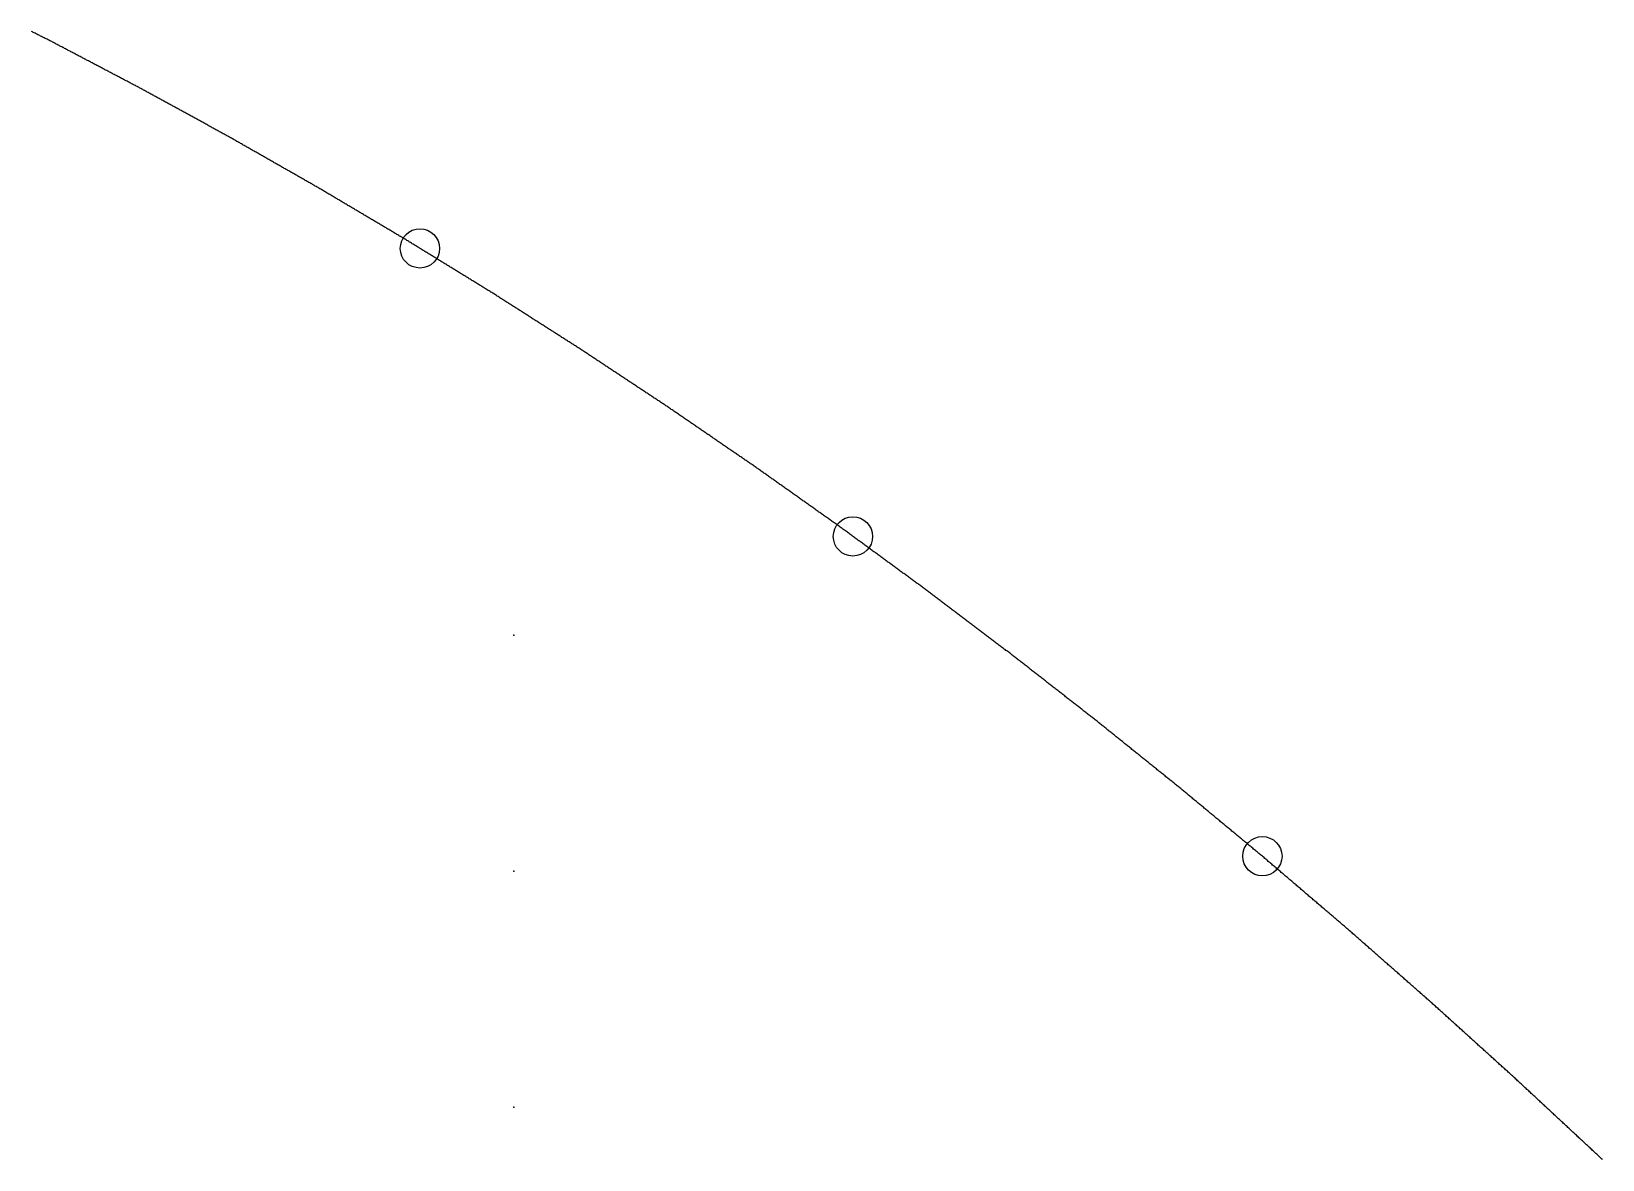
# Model space of a CAD drawing. Extents: x 1 to 322, y 1 to 270.
# Drawn here: x 182.64 to 202.6, y 16 to 30.34 of the extents above; entities that cross this region are included whole.
import ezdxf

# ---------------------------------------------------------------- set-up
doc = ezdxf.new("R2010")
doc.units = 0
doc.layers.get('0').update_dxf_attribs({"linetype": 'CONTINUOUS'})
doc.layers.add('DRILLING', color=3, linetype='CONTINUOUS')
doc.layers.add('RIB_INDICATION', color=1, linetype='CONTINUOUS')

# ---------------------------------------------------------------- blocks, each defined once
blk = doc.blocks.new('*U140')
at = {"layer": 'DRILLING'}
blk.add_point((0, 0), dxfattribs=at)
blk = doc.blocks.new('*U141')
at = {"layer": 'DRILLING', "color": 0, "linetype": 'BYBLOCK'}
for p in [(0, 0), (3, 0), (6, 0)]:
    blk.add_blockref('*U140', p, dxfattribs=at)

msp = doc.modelspace()

# ---------------------------------------------------------------- linework, layer by layer
msp.add_polyline3d([(202.605, 15.9984, 0), (202.599, 16.0046, 0), (202.592, 16.0109, 0), (202.586, 16.0171, 0), (202.579, 16.0234, 0), (202.573, 16.0296, 0), (202.566, 16.0358, 0), (202.56, 16.0421, 0), (202.553, 16.0483, 0), (202.547, 16.0546, 0), (202.54, 16.0608, 0), (202.532, 16.0683, 0), (202.521, 16.0784, 0), (202.51, 16.0884, 0), (202.5, 16.0985, 0), (202.489, 16.1086, 0), (202.478, 16.1186, 0), (202.467, 16.1287, 0), (202.456, 16.1388, 0), (202.446, 16.1488, 0), (202.435, 16.1589, 0), (202.424, 16.169, 0), (202.413, 16.179, 0), (202.402, 16.1891, 0), (202.391, 16.1992, 0), (202.381, 16.2092, 0), (202.37, 16.2193, 0), (202.359, 16.2293, 0), (202.348, 16.2394, 0), (202.337, 16.2495, 0), (202.326, 16.2595, 0), (202.316, 16.2696, 0), (202.305, 16.2797, 0), (202.294, 16.2897, 0), (202.283, 16.2998, 0), (202.272, 16.3099, 0), (202.261, 16.3199, 0), (202.251, 16.33, 0), (202.24, 16.3401, 0), (202.229, 16.3501, 0), (202.218, 16.3602, 0), (202.207, 16.3703, 0), (202.197, 16.3803, 0), (202.186, 16.3904, 0), (202.175, 16.4005, 0), (202.164, 16.4105, 0), (202.153, 16.4206, 0), (202.142, 16.4307, 0), (202.132, 16.4407, 0), (202.121, 16.4508, 0), (202.11, 16.4609, 0), (202.099, 16.4709, 0), (202.088, 16.481, 0), (202.077, 16.4911, 0), (202.067, 16.5011, 0), (202.056, 16.5112, 0), (202.045, 16.5213, 0), (202.034, 16.5313, 0), (202.023, 16.5414, 0), (202.013, 16.5514, 0), (202.002, 16.5615, 0), (201.991, 16.5716, 0), (201.98, 16.5816, 0), (201.969, 16.5917, 0), (201.958, 16.6018, 0), (201.948, 16.6118, 0), (201.937, 16.6219, 0), (201.926, 16.632, 0), (201.915, 16.642, 0), (201.904, 16.6521, 0), (201.893, 16.6622, 0), (201.883, 16.6722, 0), (201.872, 16.6823, 0), (201.861, 16.6924, 0), (201.85, 16.7024, 0), (201.839, 16.7125, 0), (201.828, 16.7226, 0), (201.818, 16.7326, 0), (201.807, 16.7427, 0), (201.796, 16.7528, 0), (201.785, 16.7628, 0), (201.774, 16.7729, 0), (201.764, 16.783, 0), (201.753, 16.793, 0), (201.742, 16.8031, 0), (201.731, 16.8132, 0), (201.72, 16.8232, 0), (201.709, 16.8333, 0), (201.699, 16.8434, 0), (201.688, 16.8534, 0), (201.677, 16.8635, 0), (201.666, 16.8735, 0), (201.655, 16.8836, 0), (201.644, 16.8937, 0), (201.634, 16.9037, 0), (201.623, 16.9138, 0), (201.612, 16.9239, 0), (201.601, 16.9339, 0), (201.59, 16.944, 0), (201.58, 16.9541, 0), (201.569, 16.9641, 0), (201.558, 16.9742, 0), (201.547, 16.9843, 0), (201.536, 16.9943, 0), (201.525, 17.0044, 0), (201.515, 17.0145, 0), (201.504, 17.0245, 0), (201.493, 17.0346, 0), (201.482, 17.0446, 0), (201.471, 17.0544, 0), (201.46, 17.0643, 0), (201.449, 17.0741, 0), (201.439, 17.0839, 0), (201.428, 17.0938, 0), (201.417, 17.1036, 0), (201.406, 17.1134, 0), (201.395, 17.1233, 0), (201.384, 17.1331, 0), (201.373, 17.1429, 0), (201.362, 17.1528, 0), (201.352, 17.1626, 0), (201.341, 17.1724, 0), (201.33, 17.1823, 0), (201.319, 17.1921, 0), (201.308, 17.2019, 0), (201.297, 17.2118, 0), (201.286, 17.2216, 0), (201.275, 17.2314, 0), (201.265, 17.2413, 0), (201.254, 17.2511, 0), (201.243, 17.261, 0), (201.232, 17.2708, 0), (201.221, 17.2806, 0), (201.21, 17.2905, 0), (201.199, 17.3003, 0), (201.188, 17.3101, 0), (201.178, 17.32, 0), (201.167, 17.3298, 0), (201.156, 17.3396, 0), (201.145, 17.3495, 0), (201.134, 17.3593, 0), (201.123, 17.3691, 0), (201.112, 17.379, 0), (201.101, 17.3888, 0), (201.091, 17.3986, 0), (201.08, 17.4085, 0), (201.069, 17.4183, 0), (201.058, 17.4281, 0), (201.047, 17.438, 0), (201.036, 17.4478, 0), (201.025, 17.4577, 0), (201.014, 17.4675, 0), (201.004, 17.4773, 0), (200.993, 17.4872, 0), (200.982, 17.497, 0), (200.971, 17.5068, 0), (200.96, 17.5167, 0), (200.949, 17.5265, 0), (200.938, 17.5363, 0), (200.927, 17.5462, 0), (200.917, 17.556, 0), (200.906, 17.5658, 0), (200.895, 17.5757, 0), (200.884, 17.5855, 0), (200.873, 17.5953, 0), (200.862, 17.6052, 0), (200.851, 17.615, 0), (200.84, 17.6248, 0), (200.83, 17.6347, 0), (200.819, 17.6445, 0), (200.808, 17.6544, 0), (200.797, 17.6642, 0), (200.786, 17.674, 0), (200.775, 17.6839, 0), (200.764, 17.6937, 0), (200.753, 17.7035, 0), (200.743, 17.7134, 0), (200.732, 17.7232, 0), (200.721, 17.733, 0), (200.71, 17.7429, 0), (200.699, 17.7527, 0), (200.688, 17.7625, 0), (200.677, 17.7724, 0), (200.666, 17.7822, 0), (200.656, 17.792, 0), (200.645, 17.8019, 0), (200.634, 17.8117, 0), (200.623, 17.8215, 0), (200.612, 17.8314, 0), (200.601, 17.8412, 0), (200.59, 17.8511, 0), (200.579, 17.8609, 0), (200.569, 17.8707, 0), (200.558, 17.8806, 0), (200.547, 17.8904, 0), (200.536, 17.9002, 0), (200.525, 17.9101, 0), (200.514, 17.9199, 0), (200.503, 17.9297, 0), (200.492, 17.9396, 0), (200.482, 17.9494, 0), (200.471, 17.9592, 0), (200.46, 17.9691, 0), (200.449, 17.9789, 0), (200.438, 17.9887, 0), (200.427, 17.9985, 0), (200.416, 18.0081, 0), (200.405, 18.0177, 0), (200.394, 18.0273, 0), (200.383, 18.0369, 0), (200.372, 18.0465, 0), (200.362, 18.0561, 0), (200.351, 18.0657, 0), (200.34, 18.0753, 0), (200.329, 18.0849, 0), (200.318, 18.0945, 0), (200.307, 18.1041, 0), (200.296, 18.1137, 0), (200.285, 18.1233, 0), (200.274, 18.1329, 0), (200.263, 18.1426, 0), (200.252, 18.1522, 0), (200.241, 18.1618, 0), (200.23, 18.1714, 0), (200.22, 18.181, 0), (200.209, 18.1906, 0), (200.198, 18.2002, 0), (200.187, 18.2098, 0), (200.176, 18.2194, 0), (200.165, 18.229, 0), (200.154, 18.2386, 0), (200.143, 18.2482, 0), (200.132, 18.2578, 0), (200.121, 18.2674, 0), (200.11, 18.277, 0), (200.099, 18.2866, 0), (200.088, 18.2962, 0), (200.078, 18.3058, 0), (200.067, 18.3154, 0), (200.056, 18.325, 0), (200.045, 18.3346, 0), (200.034, 18.3442, 0), (200.023, 18.3538, 0), (200.012, 18.3635, 0), (200.001, 18.3731, 0), (199.99, 18.3827, 0), (199.979, 18.3923, 0), (199.968, 18.4019, 0), (199.957, 18.4115, 0), (199.946, 18.4211, 0), (199.935, 18.4307, 0), (199.925, 18.4403, 0), (199.914, 18.4499, 0), (199.903, 18.4595, 0), (199.892, 18.4691, 0), (199.881, 18.4787, 0), (199.87, 18.4883, 0), (199.859, 18.4979, 0), (199.848, 18.5075, 0), (199.837, 18.5171, 0), (199.826, 18.5267, 0), (199.815, 18.5363, 0), (199.804, 18.5459, 0), (199.793, 18.5555, 0), (199.783, 18.5651, 0), (199.772, 18.5748, 0), (199.761, 18.5844, 0), (199.75, 18.594, 0), (199.739, 18.6036, 0), (199.728, 18.6132, 0), (199.717, 18.6228, 0), (199.706, 18.6324, 0), (199.695, 18.642, 0), (199.684, 18.6516, 0), (199.673, 18.6612, 0), (199.662, 18.6708, 0), (199.651, 18.6804, 0), (199.64, 18.69, 0), (199.63, 18.6996, 0), (199.619, 18.7092, 0), (199.608, 18.7188, 0), (199.597, 18.7284, 0), (199.586, 18.738, 0), (199.575, 18.7476, 0), (199.564, 18.7572, 0), (199.553, 18.7668, 0), (199.542, 18.7764, 0), (199.531, 18.786, 0), (199.52, 18.7957, 0), (199.509, 18.8053, 0), (199.498, 18.8149, 0), (199.488, 18.8245, 0), (199.477, 18.8341, 0), (199.466, 18.8437, 0), (199.455, 18.8533, 0), (199.444, 18.8629, 0), (199.433, 18.8725, 0), (199.422, 18.8821, 0), (199.411, 18.8917, 0), (199.4, 18.9013, 0), (199.389, 18.9109, 0), (199.378, 18.9205, 0), (199.367, 18.93, 0), (199.356, 18.9394, 0), (199.345, 18.9488, 0), (199.334, 18.9581, 0), (199.323, 18.9675, 0), (199.312, 18.9769, 0), (199.301, 18.9863, 0), (199.29, 18.9956, 0), (199.279, 19.005, 0), (199.269, 19.0144, 0), (199.258, 19.0238, 0), (199.247, 19.0331, 0), (199.236, 19.0425, 0), (199.225, 19.0519, 0), (199.214, 19.0612, 0), (199.203, 19.0706, 0), (199.192, 19.08, 0), (199.181, 19.0894, 0), (199.17, 19.0987, 0), (199.159, 19.1081, 0), (199.148, 19.1175, 0), (199.137, 19.1269, 0), (199.126, 19.1362, 0), (199.115, 19.1456, 0), (199.104, 19.155, 0), (199.093, 19.1644, 0), (199.082, 19.1737, 0), (199.071, 19.1831, 0), (199.06, 19.1925, 0), (199.049, 19.2019, 0), (199.038, 19.2112, 0), (199.027, 19.2206, 0), (199.016, 19.23, 0), (199.005, 19.2394, 0), (198.994, 19.2487, 0), (198.983, 19.2581, 0), (198.972, 19.2675, 0), (198.961, 19.2768, 0), (198.95, 19.2862, 0), (198.939, 19.2956, 0), (198.928, 19.305, 0), (198.917, 19.3143, 0), (198.906, 19.3237, 0), (198.895, 19.3331, 0), (198.884, 19.3425, 0), (198.873, 19.3518, 0), (198.862, 19.3612, 0), (198.851, 19.3706, 0), (198.84, 19.38, 0), (198.829, 19.3893, 0), (198.818, 19.3987, 0), (198.808, 19.4081, 0), (198.797, 19.4175, 0), (198.786, 19.4268, 0), (198.775, 19.4362, 0), (198.764, 19.4456, 0), (198.753, 19.4549, 0), (198.742, 19.4643, 0), (198.731, 19.4737, 0), (198.72, 19.4831, 0), (198.709, 19.4924, 0), (198.698, 19.5018, 0), (198.687, 19.5112, 0), (198.676, 19.5206, 0), (198.665, 19.5299, 0), (198.654, 19.5393, 0), (198.643, 19.5487, 0), (198.632, 19.5581, 0), (198.621, 19.5674, 0), (198.61, 19.5768, 0), (198.599, 19.5862, 0), (198.588, 19.5956, 0), (198.577, 19.6049, 0), (198.566, 19.6143, 0), (198.555, 19.6237, 0), (198.544, 19.6331, 0), (198.533, 19.6424, 0), (198.522, 19.6518, 0), (198.511, 19.6612, 0), (198.5, 19.6705, 0), (198.489, 19.6799, 0), (198.478, 19.6893, 0), (198.467, 19.6987, 0), (198.456, 19.708, 0), (198.445, 19.7174, 0), (198.434, 19.7268, 0), (198.423, 19.7362, 0), (198.412, 19.7455, 0), (198.401, 19.7549, 0), (198.39, 19.7643, 0), (198.379, 19.7737, 0), (198.368, 19.783, 0), (198.357, 19.7924, 0), (198.347, 19.8018, 0), (198.336, 19.8112, 0), (198.325, 19.8205, 0), (198.314, 19.8299, 0), (198.303, 19.8392, 0), (198.292, 19.8483, 0), (198.281, 19.8575, 0), (198.27, 19.8666, 0), (198.258, 19.8757, 0), (198.247, 19.8849, 0), (198.236, 19.894, 0), (198.225, 19.9032, 0), (198.214, 19.9123, 0), (198.203, 19.9215, 0), (198.192, 19.9306, 0), (198.181, 19.9397, 0), (198.17, 19.9489, 0), (198.159, 19.958, 0), (198.148, 19.9672, 0), (198.137, 19.9763, 0), (198.126, 19.9855, 0), (198.115, 19.9946, 0), (198.104, 20.0037, 0), (198.093, 20.0129, 0), (198.082, 20.022, 0), (198.071, 20.0312, 0), (198.06, 20.0403, 0), (198.049, 20.0495, 0), (198.038, 20.0586, 0), (198.027, 20.0677, 0), (198.016, 20.0769, 0), (198.005, 20.086, 0), (197.994, 20.0952, 0), (197.983, 20.1043, 0), (197.972, 20.1135, 0), (197.961, 20.1226, 0), (197.95, 20.1317, 0), (197.939, 20.1409, 0), (197.928, 20.15, 0), (197.917, 20.1592, 0), (197.906, 20.1683, 0), (197.895, 20.1775, 0), (197.884, 20.1866, 0), (197.873, 20.1958, 0), (197.862, 20.2049, 0), (197.851, 20.214, 0), (197.839, 20.2232, 0), (197.828, 20.2323, 0), (197.817, 20.2415, 0), (197.806, 20.2506, 0), (197.795, 20.2598, 0), (197.784, 20.2689, 0), (197.773, 20.278, 0), (197.762, 20.2872, 0), (197.751, 20.2963, 0), (197.74, 20.3055, 0), (197.729, 20.3146, 0), (197.718, 20.3238, 0), (197.707, 20.3329, 0), (197.696, 20.342, 0), (197.685, 20.3512, 0), (197.674, 20.3603, 0), (197.663, 20.3695, 0), (197.652, 20.3786, 0), (197.641, 20.3878, 0), (197.63, 20.3969, 0), (197.619, 20.406, 0), (197.608, 20.4152, 0), (197.597, 20.4243, 0), (197.586, 20.4335, 0), (197.575, 20.4426, 0), (197.564, 20.4518, 0), (197.553, 20.4609, 0), (197.542, 20.47, 0), (197.531, 20.4792, 0), (197.52, 20.4883, 0), (197.509, 20.4975, 0), (197.498, 20.5066, 0), (197.487, 20.5158, 0), (197.476, 20.5249, 0), (197.465, 20.534, 0), (197.454, 20.5432, 0), (197.443, 20.5523, 0), (197.431, 20.5615, 0), (197.42, 20.5706, 0), (197.409, 20.5798, 0), (197.398, 20.5889, 0), (197.387, 20.5981, 0), (197.376, 20.6072, 0), (197.365, 20.6163, 0), (197.354, 20.6255, 0), (197.343, 20.6346, 0), (197.332, 20.6438, 0), (197.321, 20.6529, 0), (197.31, 20.6621, 0), (197.299, 20.6712, 0), (197.288, 20.6803, 0), (197.277, 20.6895, 0), (197.266, 20.6986, 0), (197.255, 20.7078, 0), (197.244, 20.7169, 0), (197.233, 20.7259, 0), (197.222, 20.7349, 0), (197.211, 20.7438, 0), (197.2, 20.7527, 0), (197.189, 20.7616, 0), (197.178, 20.7705, 0), (197.167, 20.7794, 0), (197.155, 20.7883, 0), (197.144, 20.7972, 0), (197.133, 20.8062, 0), (197.122, 20.8151, 0), (197.111, 20.824, 0), (197.1, 20.8329, 0), (197.089, 20.8418, 0), (197.078, 20.8507, 0), (197.067, 20.8596, 0), (197.056, 20.8685, 0), (197.045, 20.8775, 0), (197.034, 20.8864, 0), (197.023, 20.8953, 0), (197.011, 20.9042, 0), (197, 20.9131, 0), (196.989, 20.922, 0), (196.978, 20.9309, 0), (196.967, 20.9398, 0), (196.956, 20.9488, 0), (196.945, 20.9577, 0), (196.934, 20.9666, 0), (196.923, 20.9755, 0), (196.912, 20.9844, 0), (196.901, 20.9933, 0), (196.89, 21.0022, 0), (196.879, 21.0111, 0), (196.867, 21.0201, 0), (196.856, 21.029, 0), (196.845, 21.0379, 0), (196.834, 21.0468, 0), (196.823, 21.0557, 0), (196.812, 21.0646, 0), (196.801, 21.0735, 0), (196.79, 21.0824, 0), (196.779, 21.0914, 0), (196.768, 21.1003, 0), (196.757, 21.1092, 0), (196.746, 21.1181, 0), (196.735, 21.127, 0), (196.723, 21.1359, 0), (196.712, 21.1448, 0), (196.701, 21.1537, 0), (196.69, 21.1627, 0), (196.679, 21.1716, 0), (196.668, 21.1805, 0), (196.657, 21.1894, 0), (196.646, 21.1983, 0), (196.635, 21.2072, 0), (196.624, 21.2161, 0), (196.613, 21.225, 0), (196.602, 21.234, 0), (196.591, 21.2429, 0), (196.579, 21.2518, 0), (196.568, 21.2607, 0), (196.557, 21.2696, 0), (196.546, 21.2785, 0), (196.535, 21.2874, 0), (196.524, 21.2963, 0), (196.513, 21.3053, 0), (196.502, 21.3142, 0), (196.491, 21.3231, 0), (196.48, 21.332, 0), (196.469, 21.3409, 0), (196.458, 21.3498, 0), (196.447, 21.3587, 0), (196.435, 21.3676, 0), (196.424, 21.3766, 0), (196.413, 21.3855, 0), (196.402, 21.3944, 0), (196.391, 21.4033, 0), (196.38, 21.4122, 0), (196.369, 21.4211, 0), (196.358, 21.43, 0), (196.347, 21.4389, 0), (196.336, 21.4479, 0), (196.325, 21.4568, 0), (196.314, 21.4657, 0), (196.303, 21.4746, 0), (196.291, 21.4835, 0), (196.28, 21.4924, 0), (196.269, 21.5013, 0), (196.258, 21.5102, 0), (196.247, 21.5192, 0), (196.236, 21.5281, 0), (196.225, 21.537, 0), (196.214, 21.5459, 0), (196.203, 21.5548, 0), (196.192, 21.5637, 0), (196.181, 21.5726, 0), (196.17, 21.5815, 0), (196.158, 21.5903, 0), (196.147, 21.599, 0), (196.136, 21.6077, 0), (196.125, 21.6164, 0), (196.114, 21.6251, 0), (196.103, 21.6337, 0), (196.092, 21.6424, 0), (196.081, 21.6511, 0), (196.069, 21.6598, 0), (196.058, 21.6685, 0), (196.047, 21.6772, 0), (196.036, 21.6858, 0), (196.025, 21.6945, 0), (196.014, 21.7032, 0), (196.003, 21.7119, 0), (195.992, 21.7206, 0), (195.98, 21.7292, 0), (195.969, 21.7379, 0), (195.958, 21.7466, 0), (195.947, 21.7553, 0), (195.936, 21.764, 0), (195.925, 21.7727, 0), (195.914, 21.7813, 0), (195.903, 21.79, 0), (195.891, 21.7987, 0), (195.88, 21.8074, 0), (195.869, 21.8161, 0), (195.858, 21.8248, 0), (195.847, 21.8334, 0), (195.836, 21.8421, 0), (195.825, 21.8508, 0), (195.814, 21.8595, 0), (195.802, 21.8682, 0), (195.791, 21.8768, 0), (195.78, 21.8855, 0), (195.769, 21.8942, 0), (195.758, 21.9029, 0), (195.747, 21.9116, 0), (195.736, 21.9203, 0), (195.725, 21.9289, 0), (195.713, 21.9376, 0), (195.702, 21.9463, 0), (195.691, 21.955, 0), (195.68, 21.9637, 0), (195.669, 21.9723, 0), (195.658, 21.981, 0), (195.647, 21.9897, 0), (195.636, 21.9984, 0), (195.624, 22.0071, 0), (195.613, 22.0158, 0), (195.602, 22.0244, 0), (195.591, 22.0331, 0), (195.58, 22.0418, 0), (195.569, 22.0505, 0), (195.558, 22.0592, 0), (195.546, 22.0678, 0), (195.535, 22.0765, 0), (195.524, 22.0852, 0), (195.513, 22.0939, 0), (195.502, 22.1026, 0), (195.491, 22.1113, 0), (195.48, 22.1199, 0), (195.469, 22.1286, 0), (195.457, 22.1373, 0), (195.446, 22.146, 0), (195.435, 22.1547, 0), (195.424, 22.1633, 0), (195.413, 22.172, 0), (195.402, 22.1807, 0), (195.391, 22.1894, 0), (195.38, 22.1981, 0), (195.368, 22.2068, 0), (195.357, 22.2154, 0), (195.346, 22.2241, 0), (195.335, 22.2328, 0), (195.324, 22.2415, 0), (195.313, 22.2502, 0), (195.302, 22.2588, 0), (195.291, 22.2675, 0), (195.279, 22.2762, 0), (195.268, 22.2849, 0), (195.257, 22.2936, 0), (195.246, 22.3023, 0), (195.235, 22.3109, 0), (195.224, 22.3196, 0), (195.213, 22.3283, 0), (195.202, 22.337, 0), (195.19, 22.3457, 0), (195.179, 22.3544, 0), (195.168, 22.363, 0), (195.157, 22.3717, 0), (195.146, 22.3804, 0), (195.135, 22.3891, 0), (195.124, 22.3978, 0), (195.113, 22.4064, 0), (195.101, 22.4151, 0), (195.09, 22.4238, 0), (195.079, 22.4324, 0), (195.068, 22.4408, 0), (195.057, 22.4493, 0), (195.046, 22.4577, 0), (195.034, 22.4662, 0), (195.023, 22.4746, 0), (195.012, 22.4831, 0), (195.001, 22.4915, 0), (194.99, 22.5, 0), (194.979, 22.5084, 0), (194.967, 22.5169, 0), (194.956, 22.5253, 0), (194.945, 22.5338, 0), (194.934, 22.5422, 0), (194.923, 22.5507, 0), (194.911, 22.5591, 0), (194.9, 22.5676, 0), (194.889, 22.576, 0), (194.878, 22.5845, 0), (194.867, 22.5929, 0), (194.856, 22.6014, 0), (194.844, 22.6098, 0), (194.833, 22.6183, 0), (194.822, 22.6267, 0), (194.811, 22.6352, 0), (194.8, 22.6436, 0), (194.788, 22.6521, 0), (194.777, 22.6605, 0), (194.766, 22.669, 0), (194.755, 22.6774, 0), (194.744, 22.6859, 0), (194.733, 22.6943, 0), (194.721, 22.7028, 0), (194.71, 22.7113, 0), (194.699, 22.7197, 0), (194.688, 22.7282, 0), (194.677, 22.7366, 0), (194.666, 22.7451, 0), (194.654, 22.7535, 0), (194.643, 22.762, 0), (194.632, 22.7704, 0), (194.621, 22.7789, 0), (194.61, 22.7873, 0), (194.598, 22.7958, 0), (194.587, 22.8042, 0), (194.576, 22.8127, 0), (194.565, 22.8211, 0), (194.554, 22.8296, 0), (194.543, 22.838, 0), (194.531, 22.8465, 0), (194.52, 22.8549, 0), (194.509, 22.8634, 0), (194.498, 22.8718, 0), (194.487, 22.8803, 0), (194.476, 22.8887, 0), (194.464, 22.8972, 0), (194.453, 22.9056, 0), (194.442, 22.9141, 0), (194.431, 22.9225, 0), (194.42, 22.931, 0), (194.408, 22.9394, 0), (194.397, 22.9479, 0), (194.386, 22.9563, 0), (194.375, 22.9648, 0), (194.364, 22.9732, 0), (194.353, 22.9817, 0), (194.341, 22.9901, 0), (194.33, 22.9986, 0), (194.319, 23.007, 0), (194.308, 23.0155, 0), (194.297, 23.024, 0), (194.285, 23.0324, 0), (194.274, 23.0409, 0), (194.263, 23.0493, 0), (194.252, 23.0578, 0), (194.241, 23.0662, 0), (194.23, 23.0747, 0), (194.218, 23.0831, 0), (194.207, 23.0916, 0), (194.196, 23.1, 0), (194.185, 23.1085, 0), (194.174, 23.1169, 0), (194.163, 23.1254, 0), (194.151, 23.1338, 0), (194.14, 23.1423, 0), (194.129, 23.1507, 0), (194.118, 23.1592, 0), (194.107, 23.1676, 0), (194.095, 23.1761, 0), (194.084, 23.1845, 0), (194.073, 23.193, 0), (194.062, 23.2014, 0), (194.051, 23.2099, 0), (194.04, 23.2183, 0), (194.028, 23.2268, 0), (194.017, 23.2352, 0), (194.006, 23.2437, 0), (193.995, 23.252, 0), (193.984, 23.2602, 0), (193.972, 23.2684, 0), (193.961, 23.2767, 0), (193.95, 23.2849, 0), (193.939, 23.2931, 0), (193.927, 23.3013, 0), (193.916, 23.3095, 0), (193.905, 23.3178, 0), (193.894, 23.326, 0), (193.883, 23.3342, 0), (193.871, 23.3424, 0), (193.86, 23.3506, 0), (193.849, 23.3589, 0), (193.838, 23.3671, 0), (193.826, 23.3753, 0), (193.815, 23.3835, 0), (193.804, 23.3918, 0), (193.793, 23.4, 0), (193.782, 23.4082, 0), (193.77, 23.4164, 0), (193.759, 23.4246, 0), (193.748, 23.4329, 0), (193.737, 23.4411, 0), (193.725, 23.4493, 0), (193.714, 23.4575, 0), (193.703, 23.4657, 0), (193.692, 23.474, 0), (193.68, 23.4822, 0), (193.669, 23.4904, 0), (193.658, 23.4986, 0), (193.647, 23.5068, 0), (193.636, 23.5151, 0), (193.624, 23.5233, 0), (193.613, 23.5315, 0), (193.602, 23.5397, 0), (193.591, 23.5479, 0), (193.579, 23.5562, 0), (193.568, 23.5644, 0), (193.557, 23.5726, 0), (193.546, 23.5808, 0), (193.534, 23.589, 0), (193.523, 23.5973, 0), (193.512, 23.6055, 0), (193.501, 23.6137, 0), (193.49, 23.6219, 0), (193.478, 23.6302, 0), (193.467, 23.6384, 0), (193.456, 23.6466, 0), (193.445, 23.6548, 0), (193.433, 23.663, 0), (193.422, 23.6713, 0), (193.411, 23.6795, 0), (193.4, 23.6877, 0), (193.389, 23.6959, 0), (193.377, 23.7041, 0), (193.366, 23.7124, 0), (193.355, 23.7206, 0), (193.344, 23.7288, 0), (193.332, 23.737, 0), (193.321, 23.7452, 0), (193.31, 23.7535, 0), (193.299, 23.7617, 0), (193.287, 23.7699, 0), (193.276, 23.7781, 0), (193.265, 23.7863, 0), (193.254, 23.7946, 0), (193.243, 23.8028, 0), (193.231, 23.811, 0), (193.22, 23.8192, 0), (193.209, 23.8275, 0), (193.198, 23.8357, 0), (193.186, 23.8439, 0), (193.175, 23.8521, 0), (193.164, 23.8603, 0), (193.153, 23.8686, 0), (193.142, 23.8768, 0), (193.13, 23.885, 0), (193.119, 23.8932, 0), (193.108, 23.9014, 0), (193.097, 23.9097, 0), (193.085, 23.9179, 0), (193.074, 23.9261, 0), (193.063, 23.9343, 0), (193.052, 23.9425, 0), (193.04, 23.9508, 0), (193.029, 23.959, 0), (193.018, 23.9672, 0), (193.007, 23.9754, 0), (192.996, 23.9836, 0), (192.984, 23.9919, 0), (192.973, 24.0001, 0), (192.962, 24.0083, 0), (192.951, 24.0165, 0), (192.939, 24.0248, 0), (192.928, 24.033, 0), (192.917, 24.0412, 0), (192.906, 24.0493, 0), (192.894, 24.0573, 0), (192.883, 24.0652, 0), (192.872, 24.0732, 0), (192.861, 24.0812, 0), (192.849, 24.0892, 0), (192.838, 24.0972, 0), (192.827, 24.1052, 0), (192.815, 24.1132, 0), (192.804, 24.1212, 0), (192.793, 24.1292, 0), (192.782, 24.1372, 0), (192.77, 24.1451, 0), (192.759, 24.1531, 0), (192.748, 24.1611, 0), (192.737, 24.1691, 0), (192.725, 24.1771, 0), (192.714, 24.1851, 0), (192.703, 24.1931, 0), (192.691, 24.2011, 0), (192.68, 24.2091, 0), (192.669, 24.2171, 0), (192.658, 24.225, 0), (192.646, 24.233, 0), (192.635, 24.241, 0), (192.624, 24.249, 0), (192.612, 24.257, 0), (192.601, 24.265, 0), (192.59, 24.273, 0), (192.579, 24.281, 0), (192.567, 24.289, 0), (192.556, 24.297, 0), (192.545, 24.3049, 0), (192.533, 24.3129, 0), (192.522, 24.3209, 0), (192.511, 24.3289, 0), (192.5, 24.3369, 0), (192.488, 24.3449, 0), (192.477, 24.3529, 0), (192.466, 24.3609, 0), (192.455, 24.3689, 0), (192.443, 24.3769, 0), (192.432, 24.3849, 0), (192.421, 24.3928, 0), (192.409, 24.4008, 0), (192.398, 24.4088, 0), (192.387, 24.4168, 0), (192.376, 24.4248, 0), (192.364, 24.4328, 0), (192.353, 24.4408, 0), (192.342, 24.4488, 0), (192.33, 24.4568, 0), (192.319, 24.4648, 0), (192.308, 24.4727, 0), (192.297, 24.4807, 0), (192.285, 24.4887, 0), (192.274, 24.4967, 0), (192.263, 24.5047, 0), (192.252, 24.5127, 0), (192.24, 24.5207, 0), (192.229, 24.5287, 0), (192.218, 24.5367, 0), (192.206, 24.5447, 0), (192.195, 24.5526, 0), (192.184, 24.5606, 0), (192.173, 24.5686, 0), (192.161, 24.5766, 0), (192.15, 24.5846, 0), (192.139, 24.5926, 0), (192.127, 24.6006, 0), (192.116, 24.6086, 0), (192.105, 24.6166, 0), (192.094, 24.6246, 0), (192.082, 24.6325, 0), (192.071, 24.6405, 0), (192.06, 24.6485, 0), (192.049, 24.6565, 0), (192.037, 24.6645, 0), (192.026, 24.6725, 0), (192.015, 24.6805, 0), (192.003, 24.6885, 0), (191.992, 24.6965, 0), (191.981, 24.7045, 0), (191.97, 24.7124, 0), (191.958, 24.7204, 0), (191.947, 24.7284, 0), (191.936, 24.7364, 0), (191.924, 24.7444, 0), (191.913, 24.7524, 0), (191.902, 24.7604, 0), (191.891, 24.7684, 0), (191.879, 24.7764, 0), (191.868, 24.7844, 0), (191.857, 24.7923, 0), (191.846, 24.8003, 0), (191.834, 24.8083, 0), (191.823, 24.8163, 0), (191.812, 24.8242, 0), (191.8, 24.8319, 0), (191.789, 24.8397, 0), (191.778, 24.8474, 0), (191.766, 24.8552, 0), (191.755, 24.8629, 0), (191.744, 24.8707, 0), (191.732, 24.8785, 0), (191.721, 24.8862, 0), (191.71, 24.894, 0), (191.698, 24.9017, 0), (191.687, 24.9095, 0), (191.676, 24.9173, 0), (191.664, 24.925, 0), (191.653, 24.9328, 0), (191.642, 24.9405, 0), (191.63, 24.9483, 0), (191.619, 24.9561, 0), (191.608, 24.9638, 0), (191.596, 24.9716, 0), (191.585, 24.9793, 0), (191.574, 24.9871, 0), (191.562, 24.9949, 0), (191.551, 25.0026, 0), (191.54, 25.0104, 0), (191.528, 25.0181, 0), (191.517, 25.0259, 0), (191.506, 25.0337, 0), (191.494, 25.0414, 0), (191.483, 25.0492, 0), (191.472, 25.0569, 0), (191.46, 25.0647, 0), (191.449, 25.0725, 0), (191.438, 25.0802, 0), (191.426, 25.088, 0), (191.415, 25.0957, 0), (191.404, 25.1035, 0), (191.392, 25.1113, 0), (191.381, 25.119, 0), (191.37, 25.1268, 0), (191.358, 25.1345, 0), (191.347, 25.1423, 0), (191.336, 25.1501, 0), (191.324, 25.1578, 0), (191.313, 25.1656, 0), (191.302, 25.1733, 0), (191.291, 25.1811, 0), (191.279, 25.1888, 0), (191.268, 25.1966, 0), (191.257, 25.2044, 0), (191.245, 25.2121, 0), (191.234, 25.2199, 0), (191.223, 25.2276, 0), (191.211, 25.2354, 0), (191.2, 25.2432, 0), (191.189, 25.2509, 0), (191.177, 25.2587, 0), (191.166, 25.2664, 0), (191.155, 25.2742, 0), (191.143, 25.282, 0), (191.132, 25.2897, 0), (191.121, 25.2975, 0), (191.109, 25.3052, 0), (191.098, 25.313, 0), (191.087, 25.3208, 0), (191.075, 25.3285, 0), (191.064, 25.3363, 0), (191.053, 25.344, 0), (191.041, 25.3518, 0), (191.03, 25.3596, 0), (191.019, 25.3673, 0), (191.007, 25.3751, 0), (190.996, 25.3828, 0), (190.985, 25.3906, 0), (190.973, 25.3984, 0), (190.962, 25.4061, 0), (190.951, 25.4139, 0), (190.939, 25.4216, 0), (190.928, 25.4294, 0), (190.917, 25.4372, 0), (190.905, 25.4449, 0), (190.894, 25.4527, 0), (190.883, 25.4604, 0), (190.871, 25.4682, 0), (190.86, 25.476, 0), (190.849, 25.4837, 0), (190.837, 25.4915, 0), (190.826, 25.4992, 0), (190.815, 25.507, 0), (190.803, 25.5148, 0), (190.792, 25.5225, 0), (190.781, 25.5303, 0), (190.769, 25.538, 0), (190.758, 25.5458, 0), (190.747, 25.5535, 0), (190.735, 25.5613, 0), (190.724, 25.5691, 0), (190.713, 25.5767, 0), (190.701, 25.5842, 0), (190.69, 25.5917, 0), (190.679, 25.5992, 0), (190.667, 25.6068, 0), (190.656, 25.6143, 0), (190.644, 25.6218, 0), (190.633, 25.6294, 0), (190.622, 25.6369, 0), (190.61, 25.6444, 0), (190.599, 25.652, 0), (190.588, 25.6595, 0), (190.576, 25.667, 0), (190.565, 25.6745, 0), (190.553, 25.6821, 0), (190.542, 25.6896, 0), (190.531, 25.6971, 0), (190.519, 25.7047, 0), (190.508, 25.7122, 0), (190.496, 25.7197, 0), (190.485, 25.7272, 0), (190.474, 25.7348, 0), (190.462, 25.7423, 0), (190.451, 25.7498, 0), (190.44, 25.7574, 0), (190.428, 25.7649, 0), (190.417, 25.7724, 0), (190.405, 25.7799, 0), (190.394, 25.7875, 0), (190.383, 25.795, 0), (190.371, 25.8025, 0), (190.36, 25.8101, 0), (190.349, 25.8176, 0), (190.337, 25.8251, 0), (190.326, 25.8326, 0), (190.314, 25.8402, 0), (190.303, 25.8477, 0), (190.292, 25.8552, 0), (190.28, 25.8628, 0), (190.269, 25.8703, 0), (190.258, 25.8778, 0), (190.246, 25.8853, 0), (190.235, 25.8929, 0), (190.223, 25.9004, 0), (190.212, 25.9079, 0), (190.201, 25.9155, 0), (190.189, 25.923, 0), (190.178, 25.9305, 0), (190.166, 25.9381, 0), (190.155, 25.9456, 0), (190.144, 25.9531, 0), (190.132, 25.9606, 0), (190.121, 25.9682, 0), (190.11, 25.9757, 0), (190.098, 25.9832, 0), (190.087, 25.9908, 0), (190.075, 25.9983, 0), (190.064, 26.0058, 0), (190.053, 26.0133, 0), (190.041, 26.0209, 0), (190.03, 26.0284, 0), (190.019, 26.0359, 0), (190.007, 26.0435, 0), (189.996, 26.051, 0), (189.984, 26.0585, 0), (189.973, 26.066, 0), (189.962, 26.0736, 0), (189.95, 26.0811, 0), (189.939, 26.0886, 0), (189.928, 26.0962, 0), (189.916, 26.1037, 0), (189.905, 26.1112, 0), (189.893, 26.1187, 0), (189.882, 26.1263, 0), (189.871, 26.1338, 0), (189.859, 26.1413, 0), (189.848, 26.1489, 0), (189.836, 26.1564, 0), (189.825, 26.1639, 0), (189.814, 26.1714, 0), (189.802, 26.179, 0), (189.791, 26.1865, 0), (189.78, 26.194, 0), (189.768, 26.2016, 0), (189.757, 26.2091, 0), (189.745, 26.2166, 0), (189.734, 26.2242, 0), (189.723, 26.2317, 0), (189.711, 26.2392, 0), (189.7, 26.2467, 0), (189.689, 26.2543, 0), (189.677, 26.2618, 0), (189.666, 26.2693, 0), (189.654, 26.2769, 0), (189.643, 26.2844, 0), (189.632, 26.2919, 0), (189.62, 26.2994, 0), (189.609, 26.3068, 0), (189.597, 26.3141, 0), (189.586, 26.3214, 0), (189.575, 26.3287, 0), (189.563, 26.336, 0), (189.552, 26.3433, 0), (189.54, 26.3506, 0), (189.529, 26.3579, 0), (189.517, 26.3652, 0), (189.506, 26.3725, 0), (189.495, 26.3798, 0), (189.483, 26.3871, 0), (189.472, 26.3944, 0), (189.46, 26.4017, 0), (189.449, 26.409, 0), (189.437, 26.4163, 0), (189.426, 26.4236, 0), (189.415, 26.4309, 0), (189.403, 26.4382, 0), (189.392, 26.4455, 0), (189.38, 26.4528, 0), (189.369, 26.4601, 0), (189.357, 26.4674, 0), (189.346, 26.4747, 0), (189.335, 26.482, 0), (189.323, 26.4893, 0), (189.312, 26.4966, 0), (189.3, 26.5038, 0), (189.289, 26.5111, 0), (189.277, 26.5184, 0), (189.266, 26.5257, 0), (189.255, 26.533, 0), (189.243, 26.5403, 0), (189.232, 26.5476, 0), (189.22, 26.5549, 0), (189.209, 26.5622, 0), (189.197, 26.5695, 0), (189.186, 26.5768, 0), (189.175, 26.5841, 0), (189.163, 26.5914, 0), (189.152, 26.5987, 0), (189.14, 26.606, 0), (189.129, 26.6133, 0), (189.117, 26.6206, 0), (189.106, 26.6279, 0), (189.095, 26.6352, 0), (189.083, 26.6425, 0), (189.072, 26.6498, 0), (189.06, 26.6571, 0), (189.049, 26.6644, 0), (189.037, 26.6717, 0), (189.026, 26.679, 0), (189.015, 26.6863, 0), (189.003, 26.6936, 0), (188.992, 26.7009, 0), (188.98, 26.7082, 0), (188.969, 26.7155, 0), (188.957, 26.7228, 0), (188.946, 26.7301, 0), (188.935, 26.7374, 0), (188.923, 26.7447, 0), (188.912, 26.752, 0), (188.9, 26.7593, 0), (188.889, 26.7666, 0), (188.877, 26.7739, 0), (188.866, 26.7812, 0), (188.855, 26.7885, 0), (188.843, 26.7958, 0), (188.832, 26.8031, 0), (188.82, 26.8104, 0), (188.809, 26.8177, 0), (188.797, 26.825, 0), (188.786, 26.8323, 0), (188.775, 26.8396, 0), (188.763, 26.8469, 0), (188.752, 26.8542, 0), (188.74, 26.8615, 0), (188.729, 26.8688, 0), (188.717, 26.8761, 0), (188.706, 26.8834, 0), (188.694, 26.8907, 0), (188.683, 26.898, 0), (188.672, 26.9053, 0), (188.66, 26.9126, 0), (188.649, 26.9199, 0), (188.637, 26.9272, 0), (188.626, 26.9345, 0), (188.614, 26.9417, 0), (188.603, 26.949, 0), (188.592, 26.9563, 0), (188.58, 26.9636, 0), (188.569, 26.9709, 0), (188.557, 26.9782, 0), (188.546, 26.9855, 0), (188.534, 26.9928, 0), (188.523, 27.0001, 0), (188.512, 27.0074, 0), (188.5, 27.0146, 0), (188.489, 27.0216, 0), (188.477, 27.0287, 0), (188.466, 27.0358, 0), (188.454, 27.0428, 0), (188.443, 27.0499, 0), (188.431, 27.057, 0), (188.42, 27.064, 0), (188.408, 27.0711, 0), (188.397, 27.0782, 0), (188.385, 27.0852, 0), (188.374, 27.0923, 0), (188.362, 27.0994, 0), (188.351, 27.1064, 0), (188.339, 27.1135, 0), (188.328, 27.1206, 0), (188.316, 27.1276, 0), (188.305, 27.1347, 0), (188.294, 27.1418, 0), (188.282, 27.1488, 0), (188.271, 27.1559, 0), (188.259, 27.163, 0), (188.248, 27.17, 0), (188.236, 27.1771, 0), (188.225, 27.1842, 0), (188.213, 27.1912, 0), (188.202, 27.1983, 0), (188.19, 27.2054, 0), (188.179, 27.2124, 0), (188.167, 27.2195, 0), (188.156, 27.2266, 0), (188.144, 27.2337, 0), (188.133, 27.2407, 0), (188.121, 27.2478, 0), (188.11, 27.2549, 0), (188.098, 27.2619, 0), (188.087, 27.269, 0), (188.075, 27.2761, 0), (188.064, 27.2831, 0), (188.052, 27.2902, 0), (188.041, 27.2973, 0), (188.029, 27.3043, 0), (188.018, 27.3114, 0), (188.007, 27.3185, 0), (187.995, 27.3255, 0), (187.984, 27.3326, 0), (187.972, 27.3397, 0), (187.961, 27.3467, 0), (187.949, 27.3538, 0), (187.938, 27.3609, 0), (187.926, 27.3679, 0), (187.915, 27.375, 0), (187.903, 27.3821, 0), (187.892, 27.3891, 0), (187.88, 27.3962, 0), (187.869, 27.4033, 0), (187.857, 27.4103, 0), (187.846, 27.4174, 0), (187.834, 27.4245, 0), (187.823, 27.4315, 0), (187.811, 27.4386, 0), (187.8, 27.4457, 0), (187.788, 27.4527, 0), (187.777, 27.4598, 0), (187.765, 27.4669, 0), (187.754, 27.474, 0), (187.742, 27.481, 0), (187.731, 27.4881, 0), (187.72, 27.4952, 0), (187.708, 27.5022, 0), (187.697, 27.5093, 0), (187.685, 27.5164, 0), (187.674, 27.5234, 0), (187.662, 27.5305, 0), (187.651, 27.5376, 0), (187.639, 27.5446, 0), (187.628, 27.5517, 0), (187.616, 27.5588, 0), (187.605, 27.5658, 0), (187.593, 27.5729, 0), (187.582, 27.58, 0), (187.57, 27.587, 0), (187.559, 27.5941, 0), (187.547, 27.6012, 0), (187.536, 27.6082, 0), (187.524, 27.6153, 0), (187.513, 27.6224, 0), (187.501, 27.6294, 0), (187.49, 27.6365, 0), (187.478, 27.6436, 0), (187.467, 27.6506, 0), (187.455, 27.6577, 0), (187.444, 27.6648, 0), (187.433, 27.6718, 0), (187.421, 27.6789, 0), (187.41, 27.686, 0), (187.398, 27.6931, 0), (187.387, 27.6999, 0), (187.375, 27.7068, 0), (187.363, 27.7136, 0), (187.352, 27.7204, 0), (187.34, 27.7273, 0), (187.329, 27.7341, 0), (187.317, 27.741, 0), (187.306, 27.7478, 0), (187.294, 27.7546, 0), (187.283, 27.7615, 0), (187.271, 27.7683, 0), (187.26, 27.7751, 0), (187.248, 27.782, 0), (187.237, 27.7888, 0), (187.225, 27.7956, 0), (187.214, 27.8025, 0), (187.202, 27.8093, 0), (187.191, 27.8162, 0), (187.179, 27.823, 0), (187.167, 27.8298, 0), (187.156, 27.8367, 0), (187.144, 27.8435, 0), (187.133, 27.8503, 0), (187.121, 27.8572, 0), (187.11, 27.864, 0), (187.098, 27.8709, 0), (187.087, 27.8777, 0), (187.075, 27.8845, 0), (187.064, 27.8914, 0), (187.052, 27.8982, 0), (187.041, 27.905, 0), (187.029, 27.9119, 0), (187.018, 27.9187, 0), (187.006, 27.9256, 0), (186.995, 27.9324, 0), (186.983, 27.9392, 0), (186.971, 27.9461, 0), (186.96, 27.9529, 0), (186.948, 27.9597, 0), (186.937, 27.9666, 0), (186.925, 27.9734, 0), (186.914, 27.9803, 0), (186.902, 27.9871, 0), (186.891, 27.9939, 0), (186.879, 28.0008, 0), (186.868, 28.0076, 0), (186.856, 28.0144, 0), (186.845, 28.0213, 0), (186.833, 28.0281, 0), (186.822, 28.0349, 0), (186.81, 28.0418, 0), (186.798, 28.0486, 0), (186.787, 28.0555, 0), (186.775, 28.0623, 0), (186.764, 28.0691, 0), (186.752, 28.076, 0), (186.741, 28.0828, 0), (186.729, 28.0896, 0), (186.718, 28.0965, 0), (186.706, 28.1033, 0), (186.695, 28.1102, 0), (186.683, 28.117, 0), (186.672, 28.1238, 0), (186.66, 28.1307, 0), (186.649, 28.1375, 0), (186.637, 28.1443, 0), (186.626, 28.1512, 0), (186.614, 28.158, 0), (186.602, 28.1649, 0), (186.591, 28.1717, 0), (186.579, 28.1785, 0), (186.568, 28.1854, 0), (186.556, 28.1922, 0), (186.545, 28.199, 0), (186.533, 28.2059, 0), (186.522, 28.2127, 0), (186.51, 28.2196, 0), (186.499, 28.2264, 0), (186.487, 28.2332, 0), (186.476, 28.2401, 0), (186.464, 28.2469, 0), (186.453, 28.2537, 0), (186.441, 28.2606, 0), (186.43, 28.2674, 0), (186.418, 28.2742, 0), (186.406, 28.2811, 0), (186.395, 28.2879, 0), (186.383, 28.2948, 0), (186.372, 28.3016, 0), (186.36, 28.3084, 0), (186.349, 28.3153, 0), (186.337, 28.3221, 0), (186.326, 28.3289, 0), (186.314, 28.3358, 0), (186.303, 28.3426, 0), (186.291, 28.3495, 0), (186.28, 28.3563, 0), (186.268, 28.3629, 0), (186.256, 28.3695, 0), (186.245, 28.3761, 0), (186.233, 28.3827, 0), (186.222, 28.3894, 0), (186.21, 28.396, 0), (186.199, 28.4026, 0), (186.187, 28.4092, 0), (186.175, 28.4158, 0), (186.164, 28.4224, 0), (186.152, 28.429, 0), (186.141, 28.4356, 0), (186.129, 28.4422, 0), (186.117, 28.4488, 0), (186.106, 28.4554, 0), (186.094, 28.462, 0), (186.083, 28.4686, 0), (186.071, 28.4752, 0), (186.06, 28.4818, 0), (186.048, 28.4885, 0), (186.036, 28.4951, 0), (186.025, 28.5017, 0), (186.013, 28.5083, 0), (186.002, 28.5149, 0), (185.99, 28.5215, 0), (185.979, 28.5281, 0), (185.967, 28.5347, 0), (185.955, 28.5413, 0), (185.944, 28.5479, 0), (185.932, 28.5545, 0), (185.921, 28.5611, 0), (185.909, 28.5677, 0), (185.897, 28.5743, 0), (185.886, 28.5809, 0), (185.874, 28.5876, 0), (185.863, 28.5942, 0), (185.851, 28.6008, 0), (185.84, 28.6074, 0), (185.828, 28.614, 0), (185.816, 28.6206, 0), (185.805, 28.6272, 0), (185.793, 28.6338, 0), (185.782, 28.6404, 0), (185.77, 28.647, 0), (185.758, 28.6536, 0), (185.747, 28.6602, 0), (185.735, 28.6668, 0), (185.724, 28.6734, 0), (185.712, 28.68, 0), (185.701, 28.6866, 0), (185.689, 28.6933, 0), (185.677, 28.6999, 0), (185.666, 28.7065, 0), (185.654, 28.7131, 0), (185.643, 28.7197, 0), (185.631, 28.7263, 0), (185.62, 28.7329, 0), (185.608, 28.7395, 0), (185.596, 28.7461, 0), (185.585, 28.7527, 0), (185.573, 28.7593, 0), (185.562, 28.7659, 0), (185.55, 28.7725, 0), (185.538, 28.7791, 0), (185.527, 28.7857, 0), (185.515, 28.7924, 0), (185.504, 28.799, 0), (185.492, 28.8056, 0), (185.481, 28.8122, 0), (185.469, 28.8188, 0), (185.457, 28.8254, 0), (185.446, 28.832, 0), (185.434, 28.8386, 0), (185.423, 28.8452, 0), (185.411, 28.8518, 0), (185.399, 28.8584, 0), (185.388, 28.865, 0), (185.376, 28.8716, 0), (185.365, 28.8782, 0), (185.353, 28.8848, 0), (185.342, 28.8915, 0), (185.33, 28.8981, 0), (185.318, 28.9047, 0), (185.307, 28.9113, 0), (185.295, 28.9179, 0), (185.284, 28.9245, 0), (185.272, 28.9311, 0), (185.261, 28.9377, 0), (185.249, 28.9443, 0), (185.237, 28.9509, 0), (185.226, 28.9575, 0), (185.214, 28.9641, 0), (185.203, 28.9707, 0), (185.191, 28.9773, 0), (185.179, 28.9839, 0), (185.168, 28.9905, 0), (185.156, 28.9972, 0), (185.145, 29.0036, 0), (185.133, 29.0099, 0), (185.121, 29.0163, 0), (185.11, 29.0227, 0), (185.098, 29.0291, 0), (185.087, 29.0354, 0), (185.075, 29.0418, 0), (185.063, 29.0482, 0), (185.052, 29.0546, 0), (185.04, 29.0609, 0), (185.028, 29.0673, 0), (185.017, 29.0737, 0), (185.005, 29.0801, 0), (184.993, 29.0864, 0), (184.982, 29.0928, 0), (184.97, 29.0992, 0), (184.959, 29.1056, 0), (184.947, 29.1119, 0), (184.935, 29.1183, 0), (184.924, 29.1247, 0), (184.912, 29.1311, 0), (184.9, 29.1374, 0), (184.889, 29.1438, 0), (184.877, 29.1502, 0), (184.866, 29.1566, 0), (184.854, 29.163, 0), (184.842, 29.1693, 0), (184.831, 29.1757, 0), (184.819, 29.1821, 0), (184.807, 29.1885, 0), (184.796, 29.1948, 0), (184.784, 29.2012, 0), (184.772, 29.2076, 0), (184.761, 29.214, 0), (184.749, 29.2203, 0), (184.738, 29.2267, 0), (184.726, 29.2331, 0), (184.714, 29.2395, 0), (184.703, 29.2458, 0), (184.691, 29.2522, 0), (184.679, 29.2586, 0), (184.668, 29.265, 0), (184.656, 29.2713, 0), (184.645, 29.2777, 0), (184.633, 29.2841, 0), (184.621, 29.2905, 0), (184.61, 29.2968, 0), (184.598, 29.3032, 0), (184.586, 29.3096, 0), (184.575, 29.316, 0), (184.563, 29.3224, 0), (184.551, 29.3287, 0), (184.54, 29.3351, 0), (184.528, 29.3415, 0), (184.517, 29.3479, 0), (184.505, 29.3542, 0), (184.493, 29.3606, 0), (184.482, 29.367, 0), (184.47, 29.3734, 0), (184.458, 29.3797, 0), (184.447, 29.3861, 0), (184.435, 29.3925, 0), (184.424, 29.3989, 0), (184.412, 29.4052, 0), (184.4, 29.4116, 0), (184.389, 29.418, 0), (184.377, 29.4244, 0), (184.365, 29.4307, 0), (184.354, 29.4371, 0), (184.342, 29.4435, 0), (184.33, 29.4499, 0), (184.319, 29.4562, 0), (184.307, 29.4626, 0), (184.296, 29.469, 0), (184.284, 29.4754, 0), (184.272, 29.4817, 0), (184.261, 29.4881, 0), (184.249, 29.4945, 0), (184.237, 29.5009, 0), (184.226, 29.5073, 0), (184.214, 29.5136, 0), (184.203, 29.52, 0), (184.191, 29.5264, 0), (184.179, 29.5328, 0), (184.168, 29.5391, 0), (184.156, 29.5455, 0), (184.144, 29.5519, 0), (184.133, 29.5583, 0), (184.121, 29.5646, 0), (184.109, 29.571, 0), (184.098, 29.5774, 0), (184.086, 29.5838, 0), (184.075, 29.5901, 0), (184.063, 29.5965, 0), (184.051, 29.6029, 0), (184.04, 29.6093, 0), (184.028, 29.6156, 0), (184.016, 29.6218, 0), (184.005, 29.6279, 0), (183.993, 29.6341, 0), (183.981, 29.6402, 0), (183.97, 29.6464, 0), (183.958, 29.6525, 0), (183.946, 29.6587, 0), (183.935, 29.6648, 0), (183.923, 29.671, 0), (183.911, 29.6771, 0), (183.9, 29.6833, 0), (183.888, 29.6894, 0), (183.876, 29.6955, 0), (183.865, 29.7017, 0), (183.853, 29.7078, 0), (183.841, 29.714, 0), (183.829, 29.7201, 0), (183.818, 29.7263, 0), (183.806, 29.7324, 0), (183.794, 29.7386, 0), (183.783, 29.7447, 0), (183.771, 29.7509, 0), (183.759, 29.757, 0), (183.748, 29.7631, 0), (183.736, 29.7693, 0), (183.724, 29.7754, 0), (183.713, 29.7816, 0), (183.701, 29.7877, 0), (183.689, 29.7939, 0), (183.678, 29.8, 0), (183.666, 29.8062, 0), (183.654, 29.8123, 0), (183.643, 29.8185, 0), (183.631, 29.8246, 0), (183.619, 29.8307, 0), (183.608, 29.8369, 0), (183.596, 29.843, 0), (183.584, 29.8492, 0), (183.572, 29.8553, 0), (183.561, 29.8615, 0), (183.549, 29.8676, 0), (183.537, 29.8738, 0), (183.526, 29.8799, 0), (183.514, 29.886, 0), (183.502, 29.8922, 0), (183.491, 29.8983, 0), (183.479, 29.9045, 0), (183.467, 29.9106, 0), (183.456, 29.9168, 0), (183.444, 29.9229, 0), (183.432, 29.9291, 0), (183.421, 29.9352, 0), (183.409, 29.9414, 0), (183.397, 29.9475, 0), (183.386, 29.9536, 0), (183.374, 29.9598, 0), (183.362, 29.9659, 0), (183.351, 29.9721, 0), (183.339, 29.9782, 0), (183.327, 29.9844, 0), (183.315, 29.9905, 0), (183.304, 29.9967, 0), (183.292, 30.0028, 0), (183.28, 30.009, 0), (183.269, 30.0151, 0), (183.257, 30.0212, 0), (183.245, 30.0274, 0), (183.234, 30.0335, 0), (183.222, 30.0397, 0), (183.21, 30.0458, 0), (183.199, 30.052, 0), (183.187, 30.0581, 0), (183.175, 30.0643, 0), (183.164, 30.0704, 0), (183.152, 30.0766, 0), (183.14, 30.0827, 0), (183.129, 30.0888, 0), (183.117, 30.095, 0), (183.105, 30.1011, 0), (183.094, 30.1073, 0), (183.082, 30.1134, 0), (183.07, 30.1196, 0), (183.058, 30.1257, 0), (183.047, 30.1319, 0), (183.035, 30.138, 0), (183.023, 30.1442, 0), (183.012, 30.1503, 0), (183, 30.1564, 0), (182.988, 30.1626, 0), (182.977, 30.1687, 0), (182.965, 30.1749, 0), (182.953, 30.181, 0), (182.942, 30.1872, 0), (182.93, 30.1933, 0), (182.918, 30.1995, 0), (182.907, 30.2056, 0), (182.895, 30.2118, 0), (182.883, 30.2177, 0), (182.871, 30.2236, 0), (182.86, 30.2295, 0), (182.848, 30.2354, 0), (182.836, 30.2413, 0), (182.825, 30.2472, 0), (182.813, 30.2532, 0), (182.801, 30.2591, 0), (182.789, 30.265, 0), (182.778, 30.2709, 0), (182.766, 30.2768, 0), (182.754, 30.2827, 0), (182.742, 30.2886, 0), (182.731, 30.2946, 0), (182.719, 30.3005, 0), (182.707, 30.3064, 0), (182.696, 30.3123, 0), (182.684, 30.3182, 0), (182.672, 30.3241, 0), (182.66, 30.3301, 0), (182.649, 30.336, 0), (182.637, 30.3419, 0)])
at = {"layer": 'RIB_INDICATION'}
for centre in [(187.57514, 27.58403), (193.07798, 23.92329), (198.28088, 19.85717)]:
    msp.add_circle(centre, 0.25, dxfattribs=at)

# ---------------------------------------------------------------- block references
at = {"layer": 'DRILLING', "xscale": -1, "rotation": 90}
msp.add_blockref('*U141', (188.76621, 22.66779), dxfattribs=at)

doc.saveas('drawing.dxf')
